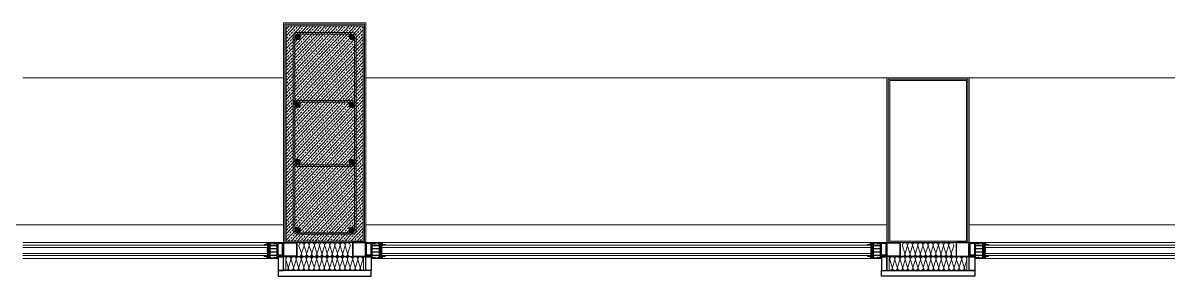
# Model space of a CAD drawing. Header units: metres. Extents: x -175 to 101, y -7 to 93.
# Drawn here: x -56.354 to -52.179, y 43.753 to 44.676 of the extents above; entities that cross this region are included whole.
import ezdxf

# ---------------------------------------------------------------- set-up
doc = ezdxf.new("R2010")
doc.units = ezdxf.units.M
doc.linetypes.add('GESTRICHELT', pattern=[0.75, 0.5, -0.25])
for name, color, linetype, lineweight, transparency in [('DC_AISLAMIENTO', 14, 'Continuous', 9, 0.3), ('DC_ARMADURA', 251, 'Continuous', 9, 0.3), ('DC_SOMBREADO', 252, 'Continuous', 9, 0.4), ('DC_TRANSPARENTE', 251, 'Continuous', 9, 0.4)]:
    doc.layers.add(name, color=color, linetype=linetype, lineweight=lineweight, transparency=transparency)
doc.layers.add('DC_LINEA', color=251, linetype='Continuous', lineweight=9)
pattern_1 = [(45, (2441.5511178, 6260.1290218), (-0.00112253201513, 0.00112253201513), []), (135, (2441.5511178, 6260.1290218), (-0.00112253201513, -0.00112253201513), [])]

# ---------------------------------------------------------------- blocks, each defined once
blk = doc.blocks.new('PILAR DE ACERO HUECO')
at = {"layer": 'DC_SOMBREADO', "linetype": 'Continuous', "true_color": 0x000000, "transparency": 33554495}
h = blk.add_hatch(color=18, dxfattribs=at)
h.dxf.hatch_style = 1
h.paths.add_polyline_path([(-6242.9695, 2491.3572), (-6243.2595, 2491.3572), (-6243.2595, 2490.7622), (-6242.9695, 2490.7622)])
h.paths.add_polyline_path([(-6242.9745, 2491.3522), (-6242.9745, 2490.7672), (-6243.2545, 2490.7672), (-6243.2545, 2491.3522)], flags=16)
at = {"layer": 'DC_LINEA', "linetype": 'Continuous'}
for points in [[(-6243.2595, 2490.7622), (-6242.9695, 2490.7622), (-6242.9695, 2491.3572), (-6243.2595, 2491.3572)], [(-6243.2545, 2490.7672), (-6242.9745, 2490.7672), (-6242.9745, 2491.3522), (-6243.2545, 2491.3522)]]:
    blk.add_lwpolyline(points, close=True, dxfattribs=at)
blk = doc.blocks.new('PILAR DE ACEROO')
at = {"layer": 'DC_SOMBREADO', "linetype": 'Continuous', "true_color": 0x000000, "transparency": 33554495}
h = blk.add_hatch(color=18, dxfattribs=at)
h.dxf.hatch_style = 1
h.paths.add_polyline_path([(-6241.0549, 2490.2542), (-6241.3449, 2490.2542), (-6241.3449, 2489.4592), (-6241.0549, 2489.4592)])
h.paths.add_polyline_path([(-6241.0599, 2490.2492), (-6241.0599, 2489.4642), (-6241.3399, 2489.4642), (-6241.3399, 2490.2492)], flags=16)
at = {"layer": 'DC_LINEA', "linetype": 'Continuous'}
for points in [[(-6241.3449, 2489.4592), (-6241.0549, 2489.4592), (-6241.0549, 2490.2542), (-6241.3449, 2490.2542)], [(-6241.3399, 2489.4642), (-6241.0599, 2489.4642), (-6241.0599, 2490.2492), (-6241.3399, 2490.2492)]]:
    blk.add_lwpolyline(points, close=True, dxfattribs=at)
blk = doc.blocks.new('PILAR')
at = {"layer": 'DC_ARMADURA'}
h = blk.add_hatch(color=256, dxfattribs=at)
edge = h.paths.add_edge_path()
edge.add_arc((-6240.6805, 2491.3112), 0.01, 0, 360)
h = blk.add_hatch(color=256, dxfattribs=at)
edge = h.paths.add_edge_path()
edge.add_arc((-6240.4825, 2491.3112), 0.01, 0, 360)
h = blk.add_hatch(color=256, dxfattribs=at)
edge = h.paths.add_edge_path()
edge.add_arc((-6240.6805, 2491.0641), 0.01, 0, 360)
h = blk.add_hatch(color=256, dxfattribs=at)
edge = h.paths.add_edge_path()
edge.add_arc((-6240.4825, 2491.0641), 0.01, 0, 360)
h = blk.add_hatch(color=256, dxfattribs=at)
edge = h.paths.add_edge_path()
edge.add_arc((-6240.6805, 2490.8554), 0.01, 0, 360)
h = blk.add_hatch(color=256, dxfattribs=at)
edge = h.paths.add_edge_path()
edge.add_arc((-6240.4825, 2490.8554), 0.01, 0, 360)
h = blk.add_hatch(color=256, dxfattribs=at)
edge = h.paths.add_edge_path()
edge.add_arc((-6240.6805, 2490.6082), 0.01, 0, 360)
h = blk.add_hatch(color=256, dxfattribs=at)
edge = h.paths.add_edge_path()
edge.add_arc((-6240.4825, 2490.6082), 0.01, 0, 360)
at = {"layer": 'DC_SOMBREADO', "linetype": 'Continuous', "true_color": 0x000000, "transparency": 33554495}
h = blk.add_hatch(dxfattribs=at)
h.set_pattern_fill('BRASS', color=18, scale=0.0025, angle=47)
h.set_pattern_definition([(47, (0.165137, -2.296176), (-0.011610240013, 0.010826723966), []), (47, (0.159331, -2.290762), (-0.011610240013, 0.010826723966), [0.0079375, -0.00396875])])
h.paths.add_polyline_path([(-6240.4415, 2491.3522), (-6240.7215, 2491.3522), (-6240.7215, 2490.5672), (-6240.4415, 2490.5672)])
at = {"layer": 'DC_ARMADURA'}
for p, q in [((-6240.6905, 2490.8429), (-6240.6905, 2490.6082)), ((-6240.4725, 2490.6082), (-6240.4725, 2490.8429)), ((-6240.6805, 2490.5982), (-6240.4825, 2490.5982))]:
    blk.add_line(p, q, dxfattribs=at)
for points in [[(-6240.6965, 2490.6082, 0.414214), (-6240.6805, 2490.5922), (-6240.4825, 2490.5922, 0.414214), (-6240.4665, 2490.6082), (-6240.4665, 2491.3112, 0.414214), (-6240.4825, 2491.3272), (-6240.6805, 2491.3272, 0.414214), (-6240.6965, 2491.3112)], [(-6240.4725, 2491.3112, 0.414214), (-6240.4825, 2491.3212), (-6240.6805, 2491.3212, 0.414214), (-6240.6905, 2491.3112), (-6240.6905, 2490.8554, 0.414214), (-6240.6805, 2490.8454), (-6240.4825, 2490.8454, 0.414214), (-6240.4725, 2490.8554)]]:
    blk.add_lwpolyline(points, format="xyb", close=True, dxfattribs=at)
for points in [[(-6240.4725, 2491.0766, 0.170404), (-6240.4825, 2491.0801), (-6240.6805, 2491.0801, 0.170404), (-6240.6905, 2491.0766)], [(-6240.4725, 2491.0641, 0.414214), (-6240.4825, 2491.0741), (-6240.6805, 2491.0741, 0.414214), (-6240.6905, 2491.0641)], [(-6240.6965, 2490.8554, 0.414214), (-6240.6805, 2490.8394), (-6240.4825, 2490.8394, 0.414214), (-6240.4665, 2490.8554)]]:
    blk.add_lwpolyline(points, format="xyb", dxfattribs=at)
for centre in [(-6240.6805, 2491.3112), (-6240.4825, 2491.3112), (-6240.6805, 2491.0641), (-6240.4825, 2491.0641), (-6240.6805, 2490.8554), (-6240.4825, 2490.8554), (-6240.6805, 2490.6082), (-6240.4825, 2490.6082)]:
    blk.add_circle(centre, 0.01, dxfattribs=at)
for centre, start, end in [((-6240.6805, 2490.6082), 180, 270), ((-6240.4825, 2490.6082), 270, 0)]:
    blk.add_arc(centre, 0.01, start, end, dxfattribs=at)
at = {"layer": 'DC_LINEA', "linetype": 'Continuous'}
for p, q in [((-6240.7315, 2491.3572), (-6240.4315, 2491.3572)), ((-6240.7255, 2491.3572), (-6240.7265, 2491.3572))]:
    blk.add_line(p, q, dxfattribs=at)
blk.add_lwpolyline([(-6240.7315, 2491.3572), (-6240.7315, 2490.5572), (-6240.4315, 2490.5572), (-6240.4315, 2491.3572)], dxfattribs=at)
blk.add_blockref('PILAR DE ACEROO', (0.6184, 1.1031), dxfattribs=at)
blk = doc.blocks.new('AISLM1')
at = {"layer": 'DC_AISLAMIENTO'}
for p, q in [((-6235.44, 2491.68), (-6235.419, 2491.743)), ((-6235.417, 2491.743), (-6235.396, 2491.68))]:
    blk.add_line(p, q, dxfattribs=at)
for centre, start, end in [((-6235.44, 2491.749), 345, 90), ((-6235.418, 2491.674), 165.0001, 15), ((-6235.395, 2491.749), 90, 195)]:
    blk.add_arc(centre, 0.0225, start, end, dxfattribs=at)
blk = doc.blocks.new('C70')
at = {"const_width": 2}
for points in [[(-34.5, 1.3), (-34.5, 29)], [(-33.3, 0), (-32, 0)], [(-29.9, 1.1), (-26.1, 1.1)], [(23, 0), (-24, 0)], [(28.9, 1.1), (25, 1.1)], [(32.2, 0), (30.9, 0)], [(33.5, 1.3), (33.5, 29)]]:
    blk.add_lwpolyline(points, dxfattribs=at)
for points in [[(-33.3, 0, -0.414214), (-34.5, 1.3)], [(-29.9, 1.1, 0.247529), (-31, 0.5, -0.247529), (-32, 0)], [(-24, 0, -0.247529), (-25.1, 0.5, 0.247529), (-26.1, 1.1)], [(23, 0, 0.247529), (24, 0.5, -0.247529), (25, 1.1)], [(28.9, 1.1, -0.247529), (29.9, 0.5, 0.247529), (30.9, 0)], [(32.2, 0, 0.414214), (33.5, 1.3)]]:
    blk.add_lwpolyline(points, format="xyb", dxfattribs=at)
blk = doc.blocks.new('VENT555')
for p, q in [((2383.4051, 1578.1346), (2383.4051, 1578.1277)), ((2383.4051, 1578.1261), (2383.4051, 1578.1155)), ((2383.4051, 1578.1139), (2383.4051, 1578.1034)), ((2383.4084, 1578.125), (2383.4084, 1578.0833)), ((2383.4251, 1578.125), (2383.4251, 1578.0833)), ((2383.4051, 1578.1023), (2383.4051, 1578.0917)), ((2383.4051, 1578.0901), (2383.4051, 1578.0833))]:
    blk.add_line(p, q)
at = {"layer": 'DC_LINEA', "color": 7, "lineweight": 0}
for p, q in [((2383.3127, 1578.1277), (2382.4784, 1578.1277)), ((2382.4784, 1578.1198), (2383.3127, 1578.1198)), ((2383.3698, 1578.1277), (2383.3127, 1578.1277)), ((2383.3127, 1578.1198), (2383.3698, 1578.1198)), ((2383.3677, 1578.1335), (2383.3677, 1578.1378)), ((2383.3677, 1578.1378), (2383.4084, 1578.1378)), ((2383.3709, 1578.1335), (2383.3677, 1578.1335)), ((2383.3767, 1578.1356), (2383.3693, 1578.1356)), ((2383.3693, 1578.1356), (2383.3693, 1578.1346)), ((2383.3693, 1578.1346), (2383.3709, 1578.1346)), ((2383.3698, 1578.1198), (2383.3698, 1578.1277)), ((2383.3709, 1578.1346), (2383.3709, 1578.1341)), ((2383.3709, 1578.1341), (2383.3709, 1578.1335)), ((2383.3751, 1578.1335), (2383.3751, 1578.1346)), ((2383.3751, 1578.1346), (2383.3767, 1578.1346)), ((2383.3815, 1578.1335), (2383.3751, 1578.1335)), ((2383.3767, 1578.1346), (2383.3767, 1578.1356)), ((2383.3778, 1578.0864), (2383.3778, 1578.1314)), ((2383.3778, 1578.1314), (2383.3794, 1578.1314)), ((2383.3794, 1578.1314), (2383.3794, 1578.1277)), ((2383.3794, 1578.1277), (2383.4051, 1578.1277)), ((2383.4051, 1578.1261), (2383.3794, 1578.1261)), ((2383.3794, 1578.1261), (2383.3794, 1578.1155)), ((2383.3794, 1578.1155), (2383.4051, 1578.1155)), ((2383.3794, 1578.1034), (2383.3794, 1578.1139)), ((2383.3794, 1578.1139), (2383.4051, 1578.1139)), ((2383.3946, 1578.1356), (2383.3799, 1578.1356)), ((2383.3799, 1578.1356), (2383.3799, 1578.1346)), ((2383.3799, 1578.1346), (2383.3815, 1578.1346)), ((2383.3815, 1578.1346), (2383.3815, 1578.1335)), ((2383.3936, 1578.1335), (2383.3936, 1578.1346)), ((2383.3936, 1578.1346), (2383.3946, 1578.1346)), ((2383.3967, 1578.1335), (2383.3936, 1578.1335)), ((2383.3946, 1578.1346), (2383.3946, 1578.1356)), ((2383.4051, 1578.1346), (2383.3967, 1578.1346)), ((2383.3967, 1578.1346), (2383.3967, 1578.1335)), ((2383.4084, 1578.1378), (2383.4084, 1578.1282)), ((2383.4084, 1578.1282), (2383.4284, 1578.1282)), ((2383.4084, 1578.125), (2383.4251, 1578.125)), ((2383.3127, 1578.0981), (2382.4784, 1578.0981)), ((2382.4784, 1578.0901), (2383.3127, 1578.0901)), ((2383.3698, 1578.0981), (2383.3127, 1578.0981)), ((2383.3127, 1578.0901), (2383.3698, 1578.0901)), ((2383.3709, 1578.0843), (2383.3677, 1578.0843)), ((2383.3677, 1578.0843), (2383.3677, 1578.0801)), ((2383.3677, 1578.0801), (2383.4084, 1578.0801)), ((2383.3693, 1578.0822), (2383.3693, 1578.0833)), ((2383.3693, 1578.0833), (2383.3709, 1578.0833)), ((2383.3767, 1578.0822), (2383.3693, 1578.0822)), ((2383.3698, 1578.0901), (2383.3698, 1578.0981)), ((2383.3709, 1578.0838), (2383.3709, 1578.0843)), ((2383.3709, 1578.0833), (2383.3709, 1578.0838)), ((2383.3815, 1578.0843), (2383.3751, 1578.0843)), ((2383.3751, 1578.0843), (2383.3751, 1578.0833)), ((2383.3751, 1578.0833), (2383.3767, 1578.0833)), ((2383.3767, 1578.0833), (2383.3767, 1578.0822)), ((2383.3794, 1578.0864), (2383.3778, 1578.0864)), ((2383.4051, 1578.1034), (2383.3794, 1578.1034)), ((2383.4051, 1578.1023), (2383.3794, 1578.1023)), ((2383.3794, 1578.1023), (2383.3794, 1578.0917)), ((2383.3794, 1578.0917), (2383.4051, 1578.0917)), ((2383.4051, 1578.0901), (2383.3794, 1578.0901)), ((2383.3794, 1578.0901), (2383.3794, 1578.0864)), ((2383.3799, 1578.0822), (2383.3799, 1578.0833)), ((2383.3799, 1578.0833), (2383.3815, 1578.0833)), ((2383.3946, 1578.0822), (2383.3799, 1578.0822)), ((2383.3815, 1578.0833), (2383.3815, 1578.0843)), ((2383.3967, 1578.0843), (2383.3936, 1578.0843)), ((2383.3936, 1578.0843), (2383.3936, 1578.0833)), ((2383.3936, 1578.0833), (2383.3946, 1578.0833)), ((2383.3946, 1578.0833), (2383.3946, 1578.0822)), ((2383.3967, 1578.0833), (2383.3967, 1578.0843)), ((2383.4051, 1578.0833), (2383.3967, 1578.0833)), ((2383.4251, 1578.0833), (2383.4084, 1578.0833)), ((2383.4284, 1578.0801), (2383.4084, 1578.0801))]:
    blk.add_line(p, q, dxfattribs=at)
at = {"layer": 'DC_LINEA', "color": 8, "lineweight": 0, "true_color": 0x767676}
for points in [[(2383.3677, 1578.1378), (2383.3127, 1578.1378), (2382.4784, 1578.1378)], [(2383.3698, 1578.1198), (2383.3693, 1578.1087), (2383.3698, 1578.0981)], [(2383.3677, 1578.0801), (2383.3127, 1578.0801), (2382.4784, 1578.0801)]]:
    blk.add_lwpolyline(points, dxfattribs=at)
at = {"layer": 'DC_LINEA', "color": 7, "lineweight": 0}
blk.add_lwpolyline([(2383.3725, 1578.1134), (2383.3735, 1578.115), (2383.3735, 1578.1198), (2383.3725, 1578.1214), (2383.3725, 1578.1288), (2383.3577, 1578.1288), (2383.3577, 1578.1303), (2383.3762, 1578.1303), (2383.3762, 1578.0875), (2383.3577, 1578.0875), (2383.3577, 1578.0891), (2383.3725, 1578.0891), (2383.3725, 1578.0965), (2383.3735, 1578.0975), (2383.3735, 1578.1028), (2383.3725, 1578.1044)], close=True, dxfattribs=at)
at = {"layer": 'DC_LINEA', "color": 8, "lineweight": 5, "true_color": 0x767676}
blk.add_lwpolyline([(2383.3725, 1578.1303), (2383.373, 1578.1303)], dxfattribs=at)
at = {"layer": 'DC_LINEA', "lineweight": 25}
for points in [[(2383.4284, 1578.0801), (2383.4765, 1578.0801), (2383.4765, 1578.1311), (2383.4284, 1578.1311)], [(2383.4296, 1578.0813), (2383.4755, 1578.0813), (2383.4755, 1578.1299), (2383.4296, 1578.1299)]]:
    blk.add_lwpolyline(points, close=True, dxfattribs=at)

msp = doc.modelspace()

# ---------------------------------------------------------------- hatches: boundary and pattern name
at = {"layer": 'DC_SOMBREADO', "transparency": 33554526}
h = msp.add_hatch(dxfattribs=at)
h.set_pattern_fill('NET', color=256, scale=0.0005, angle=45)
h.set_pattern_definition(pattern_1)
h.paths.add_polyline_path([(-55.1039, 43.7734), (-55.1049, 43.7734), (-55.1049, 43.8245), (-55.1039, 43.8245)])
h = msp.add_hatch(dxfattribs=at)
h.set_pattern_fill('NET', color=256, scale=0.0005, angle=45)
h.set_pattern_definition(pattern_1)
h.paths.add_polyline_path([(-53.2039, 43.7734), (-53.203, 43.7734), (-53.203, 43.8245), (-53.2039, 43.8245)])

# ---------------------------------------------------------------- linework, layer by layer
at = {"color": 0}
for p, q in [((-55.4191, 43.8227), (-55.4238, 43.8274)), ((-55.4238, 43.827), (-55.4234, 43.8274)), ((-55.4233, 43.8227), (-55.4186, 43.8274)), ((-55.4233, 43.8251), (-55.421, 43.8274)), ((-55.4215, 43.8227), (-55.4233, 43.8245)), ((-55.4167, 43.8227), (-55.4214, 43.8274)), ((-55.4209, 43.8227), (-55.4162, 43.8274)), ((-55.4143, 43.8227), (-55.419, 43.8274)), ((-55.4185, 43.8227), (-55.4141, 43.827)), ((-55.4146, 43.8254), (-55.4166, 43.8274)), ((-55.416, 43.8227), (-55.4145, 43.8242)), ((-55.414, 43.8272), (-55.4141, 43.8274)), ((-55.4139, 43.8272), (-55.4137, 43.8274)), ((-55.4094, 43.8227), (-55.4137, 43.827)), ((-55.4136, 43.8227), (-55.4089, 43.8274)), ((-55.4118, 43.8227), (-55.4134, 43.8242)), ((-55.4133, 43.8254), (-55.4113, 43.8274)), ((-55.407, 43.8227), (-55.4117, 43.8274)), ((-55.4112, 43.8227), (-55.4065, 43.8274)), ((-55.4046, 43.8227), (-55.4093, 43.8274)), ((-55.4088, 43.8227), (-55.4041, 43.8274)), ((-55.4046, 43.8251), (-55.4069, 43.8274)), ((-55.4063, 43.8227), (-55.4046, 43.8245)), ((-55.4041, 43.827), (-55.4045, 43.8274)), ((-55.0991, 43.8227), (-55.1038, 43.8274)), ((-55.1038, 43.827), (-55.1034, 43.8274)), ((-55.1033, 43.8227), (-55.0986, 43.8274)), ((-55.1033, 43.8251), (-55.101, 43.8274)), ((-55.1015, 43.8227), (-55.1033, 43.8245)), ((-55.0967, 43.8227), (-55.1014, 43.8274)), ((-55.1009, 43.8227), (-55.0962, 43.8274)), ((-55.0943, 43.8227), (-55.099, 43.8274)), ((-55.0985, 43.8227), (-55.0941, 43.827)), ((-55.0946, 43.8254), (-55.0966, 43.8274)), ((-55.096, 43.8227), (-55.0945, 43.8242)), ((-55.094, 43.8272), (-55.0942, 43.8274)), ((-55.0939, 43.8272), (-55.0937, 43.8274)), ((-55.0894, 43.8227), (-55.0937, 43.827)), ((-55.0936, 43.8227), (-55.0889, 43.8274)), ((-55.0918, 43.8227), (-55.0934, 43.8242)), ((-55.0933, 43.8254), (-55.0913, 43.8274)), ((-55.087, 43.8227), (-55.0917, 43.8274)), ((-55.0912, 43.8227), (-55.0865, 43.8274)), ((-55.0846, 43.8227), (-55.0893, 43.8274)), ((-55.0888, 43.8227), (-55.0841, 43.8274)), ((-55.0846, 43.8251), (-55.0869, 43.8274)), ((-55.0863, 43.8227), (-55.0846, 43.8245)), ((-55.0841, 43.827), (-55.0845, 43.8274)), ((-53.2191, 43.8227), (-53.2238, 43.8274)), ((-53.2238, 43.827), (-53.2234, 43.8274)), ((-53.2233, 43.8227), (-53.2186, 43.8274)), ((-53.2233, 43.8251), (-53.221, 43.8274)), ((-53.2215, 43.8227), (-53.2233, 43.8245)), ((-53.2167, 43.8227), (-53.2214, 43.8274)), ((-53.2209, 43.8227), (-53.2162, 43.8274)), ((-53.2143, 43.8227), (-53.219, 43.8274)), ((-53.2185, 43.8227), (-53.2141, 43.827)), ((-53.2146, 43.8254), (-53.2166, 43.8274)), ((-53.216, 43.8227), (-53.2145, 43.8242)), ((-53.214, 43.8272), (-53.2141, 43.8274)), ((-53.2139, 43.8272), (-53.2137, 43.8274)), ((-53.2094, 43.8227), (-53.2137, 43.827)), ((-53.2136, 43.8227), (-53.2089, 43.8274)), ((-53.2118, 43.8227), (-53.2134, 43.8242)), ((-53.2133, 43.8254), (-53.2113, 43.8274)), ((-53.207, 43.8227), (-53.2117, 43.8274)), ((-53.2112, 43.8227), (-53.2065, 43.8274)), ((-53.2046, 43.8227), (-53.2093, 43.8274)), ((-53.2088, 43.8227), (-53.2041, 43.8274)), ((-53.2046, 43.8251), (-53.2069, 43.8274)), ((-53.2063, 43.8227), (-53.2046, 43.8245)), ((-53.2041, 43.827), (-53.2045, 43.8274)), ((-52.8991, 43.8227), (-52.9038, 43.8274)), ((-52.9038, 43.827), (-52.9034, 43.8274)), ((-52.9033, 43.8227), (-52.8986, 43.8274)), ((-52.9033, 43.8251), (-52.901, 43.8274)), ((-52.9015, 43.8227), (-52.9033, 43.8245)), ((-52.8967, 43.8227), (-52.9014, 43.8274)), ((-52.9009, 43.8227), (-52.8962, 43.8274)), ((-52.8943, 43.8227), (-52.899, 43.8274)), ((-52.8985, 43.8227), (-52.8941, 43.827)), ((-52.8946, 43.8254), (-52.8966, 43.8274)), ((-52.896, 43.8227), (-52.8945, 43.8242)), ((-52.894, 43.8272), (-52.8942, 43.8274)), ((-52.8939, 43.8272), (-52.8937, 43.8274)), ((-52.8894, 43.8227), (-52.8937, 43.827)), ((-52.8936, 43.8227), (-52.8889, 43.8274)), ((-52.8918, 43.8227), (-52.8934, 43.8242)), ((-52.8933, 43.8254), (-52.8913, 43.8274)), ((-52.887, 43.8227), (-52.8917, 43.8274)), ((-52.8912, 43.8227), (-52.8865, 43.8274)), ((-52.8846, 43.8227), (-52.8893, 43.8274)), ((-52.8888, 43.8227), (-52.8841, 43.8274)), ((-52.8846, 43.8251), (-52.8869, 43.8274)), ((-52.8863, 43.8227), (-52.8846, 43.8245)), ((-52.8841, 43.827), (-52.8845, 43.8274))]:
    msp.add_line(p, q, dxfattribs=at)
for p, q in [((-55.3558, 43.8245), (-55.1521, 43.8245)), ((-52.9521, 43.8245), (-53.1558, 43.8245))]:
    msp.add_line(p, q)
for points in [[(-55.4039, 43.8274), (-55.4239, 43.8274), (-55.4239, 43.7734), (-55.4039, 43.7734)], [(-55.1039, 43.8274), (-55.0839, 43.8274), (-55.0839, 43.7734), (-55.1039, 43.7734)], [(-53.2039, 43.8274), (-53.2239, 43.8274), (-53.2239, 43.7734), (-53.2039, 43.7734)], [(-52.9039, 43.8274), (-52.8839, 43.8274), (-52.8839, 43.7734), (-52.9039, 43.7734)], [(-55.4239, 43.7534), (-55.0839, 43.7534), (-55.0839, 43.7734), (-55.4239, 43.7734)], [(-52.8839, 43.7534), (-53.2239, 43.7534), (-53.2239, 43.7734), (-52.8839, 43.7734)]]:
    msp.add_lwpolyline(points, close=True)
at = {"layer": 'DC_LINEA', "linetype": 'Continuous'}
for p, q in [((-56.3539, 44.4755), (-55.4039, 44.4755)), ((-53.2039, 44.4755), (-55.1039, 44.4755)), ((-52.9039, 44.4755), (-51.0039, 44.4755)), ((-55.4239, 43.8227), (-55.4139, 43.8227)), ((-55.4039, 43.8227), (-55.4139, 43.8227)), ((-55.4064, 43.8274), (-55.4039, 43.8274)), ((-55.4039, 43.8227), (-55.4039, 43.7734)), ((-55.1039, 43.8227), (-55.0939, 43.8227)), ((-55.1039, 43.8227), (-55.1039, 43.7734)), ((-55.0839, 43.8227), (-55.0939, 43.8227)), ((-53.2239, 43.8227), (-53.2139, 43.8227)), ((-53.2039, 43.8227), (-53.2139, 43.8227)), ((-53.2039, 43.8227), (-53.2039, 43.7734)), ((-52.9015, 43.8274), (-52.9039, 43.8274)), ((-52.9039, 43.8227), (-52.8939, 43.8227)), ((-52.9039, 43.8227), (-52.9039, 43.7734)), ((-52.8839, 43.8227), (-52.8939, 43.8227)), ((-55.1049, 43.7734), (-55.1039, 43.7734)), ((-53.203, 43.7734), (-53.2039, 43.7734))]:
    msp.add_line(p, q, dxfattribs=at)
at = {"layer": 'DC_LINEA'}
for p, q in [((-55.1521, 43.8245), (-55.1521, 43.8755)), ((-53.1558, 43.8245), (-53.1558, 43.8755)), ((-55.1049, 43.7734), (-55.1049, 43.8245)), ((-55.1039, 43.7734), (-55.1039, 43.8245)), ((-53.2039, 43.7734), (-53.2039, 43.8245)), ((-53.203, 43.7734), (-53.203, 43.8245))]:
    msp.add_line(p, q, dxfattribs=at)
at = {"layer": 'DC_LINEA', "linetype": 'Continuous'}
for points in [[(-53.2039, 43.8755), (-53.2039, 44.4755), (-52.9039, 44.4755), (-52.9039, 43.8755)], [(-53.1989, 43.8755), (-53.1989, 44.4705), (-52.9089, 44.4705), (-52.9089, 43.8755)]]:
    msp.add_lwpolyline(points, dxfattribs=at)
at = {"layer": 'DC_LINEA'}
for centre, start, end in [((-55.4277, 43.825), 328.1961, 31.8039), ((-55.4102, 43.825), 148.1961, 211.8039), ((-55.4177, 43.825), 328.1961, 31.8039), ((-55.4002, 43.825), 148.1961, 211.8039), ((-55.1077, 43.825), 328.1961, 31.8039), ((-55.0902, 43.825), 148.1961, 211.8039), ((-55.0977, 43.825), 328.1961, 31.8039), ((-55.0802, 43.825), 148.1961, 211.8039), ((-53.2277, 43.825), 328.1961, 31.8039), ((-53.2102, 43.825), 148.1961, 211.8039), ((-53.2177, 43.825), 328.1961, 31.8039), ((-53.2002, 43.825), 148.1961, 211.8039), ((-52.9077, 43.825), 328.1961, 31.8039), ((-52.8902, 43.825), 148.1961, 211.8039), ((-52.8977, 43.825), 328.1961, 31.8039), ((-52.8802, 43.825), 148.1961, 211.8039)]:
    msp.add_arc(centre, 0.00443, start, end, dxfattribs=at)
at = {"layer": 'DC_TRANSPARENTE', "linetype": 'Continuous'}
for p, q in [((-57.3039, 43.9405), (-55.4039, 43.9405)), ((-55.1039, 43.9405), (-53.2039, 43.9405)), ((-52.9039, 43.9405), (-51.0039, 43.9405))]:
    msp.add_line(p, q, dxfattribs=at)
at = {"layer": 'DC_TRANSPARENTE', "linetype": 'GESTRICHELT', "ltscale": 15}
for p, q in [((-55.3953, 43.8238), (-55.3953, 43.7738)), ((-55.1125, 43.8238), (-55.1125, 43.7738)), ((-53.1953, 43.8238), (-53.1953, 43.7738)), ((-52.9125, 43.8238), (-52.9125, 43.7738))]:
    msp.add_line(p, q, dxfattribs=at)

# ---------------------------------------------------------------- block references
at = {"xscale": -1, "rotation": 180}
for p in [(-2438.8323, 1621.9556), (-2436.6323, 1621.9556)]:
    msp.add_blockref('VENT555', p, dxfattribs=at)
at = {"rotation": 180}
for p in [(2328.3244, 1621.9556), (2330.5244, 1621.9556)]:
    msp.add_blockref('VENT555', p, dxfattribs=at)
at = {"layer": 'DC_AISLAMIENTO', "linetype": 'Continuous', "yscale": 0.4166664258867374, "zscale": 0.4166664258867374, "rotation": 180}
for p, xscale in [((-2653.4276, 1082.0624), 0.4166664258867374), ((-2653.4089, 1082.0624), 0.4166664258867374), ((-2653.3901, 1082.0624), 0.4166664258867374), ((-2653.3714, 1082.0624), 0.4166664258867374), ((-2653.3526, 1082.0624), 0.4166664258867374), ((-2653.3339, 1082.0624), 0.4166664258867374), ((-2653.3151, 1082.0624), 0.4166664258867374), ((-2653.2964, 1082.0624), 0.4166664258867374), ((-2653.2776, 1082.0624), 0.4166664258867374), ((-2653.2589, 1082.0624), 0.4166664258867374), ((2544.951, 1082.0624), -0.4166664258867374), ((2544.9697, 1082.0624), -0.4166664258867374), ((2544.9885, 1082.0624), -0.4166664258867374), ((2545.0072, 1082.0624), -0.4166664258867374), ((2545.026, 1082.0624), -0.4166664258867374), ((2545.0447, 1082.0624), -0.4166664258867374), ((2545.0635, 1082.0624), -0.4166664258867374), ((2545.0822, 1082.0624), -0.4166664258867374), ((2545.101, 1082.0624), -0.4166664258867374), ((2545.1197, 1082.0624), -0.4166664258867374), ((-2653.4753, 1082.0114), 0.4166664258867374), ((-2653.4565, 1082.0114), 0.4166664258867374), ((-2653.4378, 1082.0114), 0.4166664258867374), ((-2653.419, 1082.0114), 0.4166664258867374), ((-2653.4003, 1082.0114), 0.4166664258867374), ((-2653.3815, 1082.0114), 0.4166664258867374), ((-2653.3628, 1082.0114), 0.4166664258867374), ((-2653.344, 1082.0114), 0.4166664258867374), ((-2653.3253, 1082.0114), 0.4166664258867374), ((-2653.3065, 1082.0114), 0.4166664258867374), ((-2653.2878, 1082.0114), 0.4166664258867374), ((-2653.269, 1082.0114), 0.4166664258867374), ((-2653.2503, 1082.0114), 0.4166664258867374), ((-2653.2315, 1082.0114), 0.4166664258867374), ((-2653.2128, 1082.0114), 0.4166664258867374), ((2544.9049, 1082.0114), -0.4166664258867374), ((2544.9236, 1082.0114), -0.4166664258867374), ((2544.9424, 1082.0114), -0.4166664258867374), ((2544.9611, 1082.0114), -0.4166664258867374), ((2544.9799, 1082.0114), -0.4166664258867374), ((2544.9986, 1082.0114), -0.4166664258867374), ((2545.0174, 1082.0114), -0.4166664258867374), ((2545.0361, 1082.0114), -0.4166664258867374), ((2545.0549, 1082.0114), -0.4166664258867374), ((2545.0736, 1082.0114), -0.4166664258867374), ((2545.0924, 1082.0114), -0.4166664258867374), ((2545.1111, 1082.0114), -0.4166664258867374), ((2545.1299, 1082.0114), -0.4166664258867374), ((2545.1486, 1082.0114), -0.4166664258867374), ((2545.1674, 1082.0114), -0.4166664258867374)]:
    msp.add_blockref('AISLM1', p, dxfattribs=dict(at, xscale=xscale))
at = {"layer": 'DC_LINEA', "transparency": 33554585, "yscale": 0.0007352691539901597, "zscale": 0.0007352691539901597}
for p, xscale, rotation in [((-55.4022, 43.7985), 0.0007352691539901597, 270), ((-52.9057, 43.7985), -0.0007352691539901597, 90)]:
    msp.add_blockref('C70', p, dxfattribs=dict(at, xscale=xscale, rotation=rotation))
at = {"layer": 'DC_SOMBREADO', "linetype": 'Continuous', "rotation": 180}
msp.add_blockref('PILAR', (-6295.8354, 2535.2327), dxfattribs=at)
at = {"layer": 'DC_SOMBREADO', "linetype": 'Continuous', "xscale": -1, "rotation": 180}
msp.add_blockref('PILAR DE ACERO HUECO', (6190.0605, 2535.2327), dxfattribs=at)

doc.saveas('drawing.dxf')
